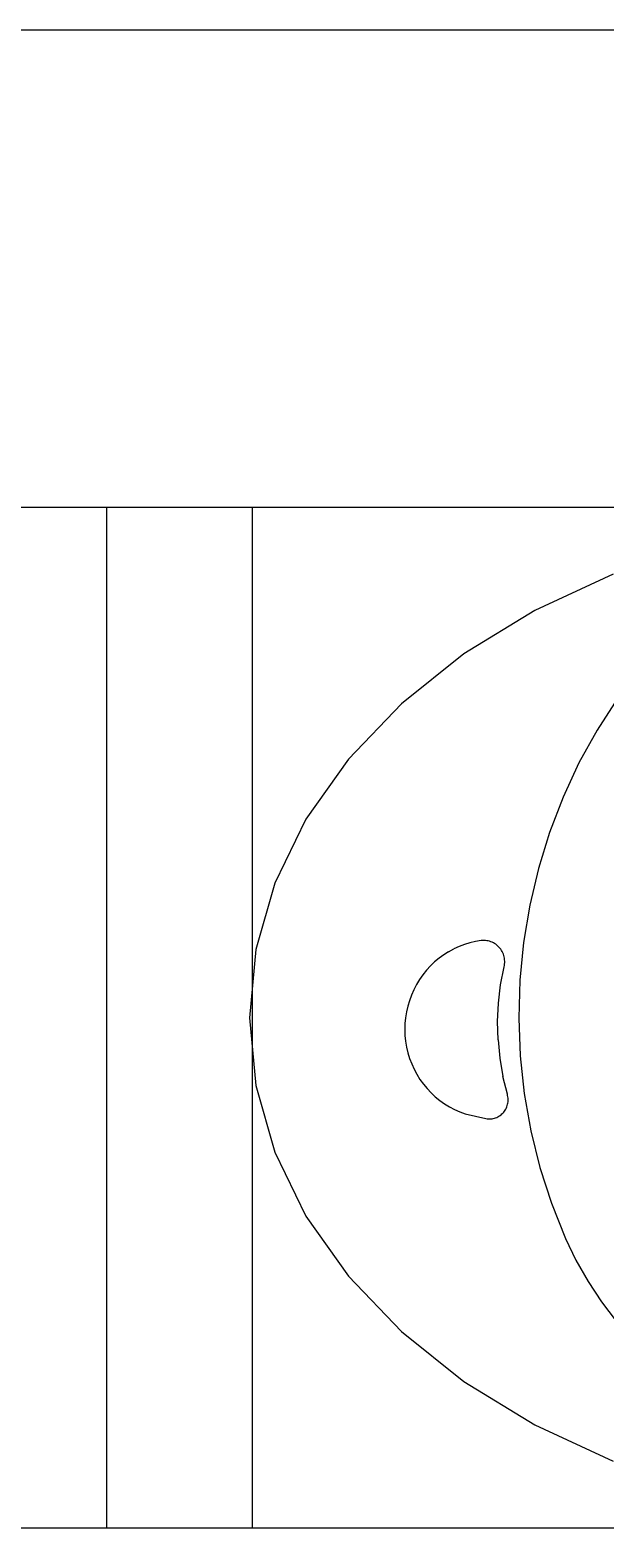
# Model space of a CAD drawing. Extents: x 396092 to 455492, y 17293 to 132793.
# Drawn here: x 410823.7 to 410902.6, y 46245.8 to 46451.2 of the extents above; entities that cross this region are included whole.
import ezdxf

# ---------------------------------------------------------------- set-up
doc = ezdxf.new("R2010")
doc.units = 0
doc.header["$LTSCALE"] = 1000
doc.header["$MEASUREMENT"] = 0
doc.layers.add('MU', color=34, linetype='Continuous')

msp = doc.modelspace()

# ---------------------------------------------------------------- linework, layer by layer
at = {"layer": 'MU', "color": 37}
for p, q in [((409527.73, 46451.23), (412377.73, 46451.23)), ((410775.7, 46385.76), (410874.82, 46385.76)), ((410874.82, 46385.76), (410974.92, 46385.76)), ((410903.71, 46376.59), (410892.99, 46371.6)), ((410892.99, 46371.6), (410883.26, 46365.64)), ((410883.26, 46365.64), (410874.68, 46358.82)), ((410874.68, 46358.82), (410867.41, 46351.23)), ((410904.32, 46359.54), (410901.53, 46355.21)), ((410901.53, 46355.21), (410899.03, 46350.69)), ((410867.41, 46351.23), (410861.58, 46342.99)), ((410899.03, 46350.69), (410896.85, 46346)), ((410896.85, 46346), (410894.99, 46341.17)), ((410861.58, 46342.99), (410857.32, 46334.22)), ((410894.99, 46341.17), (410893.46, 46336.22)), ((410893.46, 46336.22), (410892.27, 46331.18)), ((410857.32, 46334.22), (410854.71, 46325.09)), ((410892.27, 46331.18), (410891.42, 46326.06)), ((410884.07, 46326.02), (410883.32, 46325.79)), ((410884.84, 46326.2), (410884.07, 46326.02)), ((410885.62, 46326.33), (410884.84, 46326.2)), ((410885.81, 46326.35), (410885.62, 46326.33)), ((410886, 46326.35), (410885.81, 46326.35)), ((410886.19, 46326.34), (410886, 46326.35)), ((410886.38, 46326.32), (410886.19, 46326.34)), ((410886.57, 46326.29), (410886.38, 46326.32)), ((410886.76, 46326.24), (410886.57, 46326.29)), ((410886.94, 46326.18), (410886.76, 46326.24)), ((410887.12, 46326.11), (410886.94, 46326.18)), ((410887.29, 46326.03), (410887.12, 46326.11)), ((410887.46, 46325.93), (410887.29, 46326.03)), ((410887.62, 46325.83), (410887.46, 46325.93)), ((410891.42, 46326.06), (410890.92, 46320.9)), ((410854.71, 46325.09), (410853.83, 46315.76)), ((410879.84, 46323.91), (410879.23, 46323.4)), ((410880.49, 46324.38), (410879.84, 46323.91)), ((410881.16, 46324.8), (410880.49, 46324.38)), ((410881.16, 46324.8), (410881.86, 46325.18)), ((410882.58, 46325.51), (410881.86, 46325.18)), ((410883.32, 46325.79), (410882.58, 46325.51)), ((410887.77, 46325.71), (410887.62, 46325.83)), ((410887.92, 46325.58), (410887.77, 46325.71)), ((410888.05, 46325.45), (410887.92, 46325.58)), ((410888.18, 46325.3), (410888.05, 46325.45)), ((410888.3, 46325.15), (410888.18, 46325.3)), ((410888.41, 46324.99), (410888.3, 46325.15)), ((410888.5, 46324.82), (410888.41, 46324.99)), ((410888.59, 46324.65), (410888.5, 46324.82)), ((410888.66, 46324.47), (410888.59, 46324.65)), ((410888.72, 46324.28), (410888.66, 46324.47)), ((410888.77, 46324.09), (410888.72, 46324.28)), ((410888.81, 46323.9), (410888.77, 46324.09)), ((410888.84, 46323.71), (410888.81, 46323.9)), ((410878.12, 46322.26), (410877.62, 46321.64)), ((410878.66, 46322.85), (410878.12, 46322.26)), ((410879.23, 46323.4), (410878.66, 46322.85)), ((410888.29, 46320.26), (410888.77, 46322.74)), ((410888.77, 46322.74), (410888.81, 46322.93)), ((410888.81, 46322.93), (410888.84, 46323.12)), ((410888.85, 46323.51), (410888.84, 46323.71)), ((410888.84, 46323.12), (410888.85, 46323.32)), ((410888.85, 46323.32), (410888.85, 46323.51)), ((410876.74, 46320.3), (410876.37, 46319.58)), ((410877.16, 46320.98), (410876.74, 46320.3)), ((410877.62, 46321.64), (410877.16, 46320.98)), ((410887.98, 46317.75), (410888.29, 46320.26)), ((410890.92, 46320.9), (410890.78, 46315.71)), ((410875.77, 46318.09), (410875.54, 46317.32)), ((410876.04, 46318.85), (410875.77, 46318.09)), ((410876.37, 46319.58), (410876.04, 46318.85)), ((410887.86, 46315.23), (410887.98, 46317.75)), ((410853.83, 46315.76), (410854.71, 46306.44)), ((410875.24, 46315.74), (410875.16, 46314.94)), ((410875.36, 46316.54), (410875.24, 46315.74)), ((410875.54, 46317.32), (410875.36, 46316.54)), ((410890.78, 46315.71), (410890.98, 46310.53)), ((410875.16, 46314.94), (410875.14, 46314.13)), ((410875.14, 46314.13), (410875.17, 46313.33)), ((410887.93, 46312.7), (410887.86, 46315.23)), ((410875.17, 46313.33), (410875.25, 46312.53)), ((410875.25, 46312.53), (410875.39, 46311.73)), ((410875.39, 46311.73), (410875.57, 46310.95)), ((410887.93, 46312.7), (410888.17, 46310.19)), ((410875.57, 46310.95), (410875.81, 46310.18)), ((410875.81, 46310.18), (410876.09, 46309.42)), ((410888.17, 46310.19), (410888.6, 46307.7)), ((410890.98, 46310.53), (410891.53, 46305.37)), ((410876.09, 46309.42), (410876.42, 46308.69)), ((410876.42, 46308.69), (410876.8, 46307.99)), ((410876.8, 46307.99), (410877.22, 46307.3)), ((410889.21, 46305.25), (410888.6, 46307.7)), ((410854.71, 46306.44), (410857.32, 46297.3)), ((410877.22, 46307.3), (410877.69, 46306.65)), ((410877.69, 46306.65), (410878.19, 46306.04)), ((410878.19, 46306.04), (410878.74, 46305.45)), ((410878.74, 46305.45), (410879.32, 46304.91)), ((410891.53, 46305.37), (410892.43, 46300.26)), ((410879.32, 46304.91), (410879.94, 46304.4)), ((410879.94, 46304.4), (410880.58, 46303.94)), ((410880.58, 46303.94), (410881.26, 46303.52)), ((410881.26, 46303.52), (410881.96, 46303.15)), ((410889, 46303.23), (410889.07, 46303.39)), ((410889.07, 46303.39), (410889.14, 46303.55)), ((410889.14, 46303.55), (410889.2, 46303.71)), ((410889.2, 46303.71), (410889.24, 46303.88)), ((410889.25, 46305.08), (410889.21, 46305.25)), ((410889.24, 46303.88), (410889.28, 46304.05)), ((410889.29, 46304.91), (410889.25, 46305.08)), ((410889.28, 46304.05), (410889.3, 46304.22)), ((410889.31, 46304.74), (410889.29, 46304.91)), ((410889.3, 46304.22), (410889.31, 46304.39)), ((410889.32, 46304.56), (410889.31, 46304.74)), ((410889.31, 46304.39), (410889.32, 46304.56)), ((410881.96, 46303.15), (410882.68, 46302.83)), ((410882.68, 46302.83), (410883.42, 46302.55)), ((410883.42, 46302.55), (410886.27, 46301.91)), ((410886.27, 46301.91), (410886.43, 46301.89)), ((410886.43, 46301.89), (410886.6, 46301.87)), ((410886.6, 46301.87), (410886.77, 46301.87)), ((410886.77, 46301.87), (410886.94, 46301.88)), ((410886.94, 46301.88), (410887.11, 46301.9)), ((410887.11, 46301.9), (410887.28, 46301.93)), ((410887.28, 46301.93), (410887.44, 46301.97)), ((410887.44, 46301.97), (410887.6, 46302.02)), ((410887.6, 46302.02), (410887.76, 46302.09)), ((410887.76, 46302.09), (410887.92, 46302.16)), ((410887.92, 46302.16), (410888.06, 46302.24)), ((410888.06, 46302.24), (410888.21, 46302.34)), ((410888.21, 46302.34), (410888.34, 46302.44)), ((410888.34, 46302.44), (410888.47, 46302.55)), ((410888.47, 46302.55), (410888.59, 46302.68)), ((410888.59, 46302.68), (410888.71, 46302.8)), ((410888.71, 46302.8), (410888.81, 46302.94)), ((410888.81, 46302.94), (410888.91, 46303.08)), ((410888.91, 46303.08), (410889, 46303.23)), ((410892.43, 46300.26), (410893.68, 46295.23)), ((410857.32, 46297.3), (410861.58, 46288.54)), ((410893.68, 46295.23), (410895.26, 46290.3)), ((410895.26, 46290.3), (410897.17, 46285.49)), ((410861.58, 46288.54), (410867.41, 46280.29)), ((410897.17, 46285.49), (410898.62, 46282.48)), ((410898.62, 46282.48), (410900.27, 46279.57)), ((410867.41, 46280.29), (410874.68, 46272.7)), ((410900.27, 46279.57), (410902.1, 46276.79)), ((410902.1, 46276.79), (410904.13, 46274.14)), ((410874.68, 46272.7), (410883.26, 46265.88)), ((410883.26, 46265.88), (410892.99, 46259.93)), ((410892.99, 46259.93), (410903.71, 46254.93)), ((410874.82, 46245.76), (410775.7, 46245.76)), ((410974.92, 46245.76), (410874.82, 46245.76))]:
    msp.add_line(p, q, dxfattribs=at)
for points in [[(410834.27, 46245.76), (410834.27, 46385.76)], [(410854.27, 46245.76), (410854.27, 46385.76)]]:
    msp.add_lwpolyline(points, dxfattribs=at)

doc.saveas('drawing.dxf')
